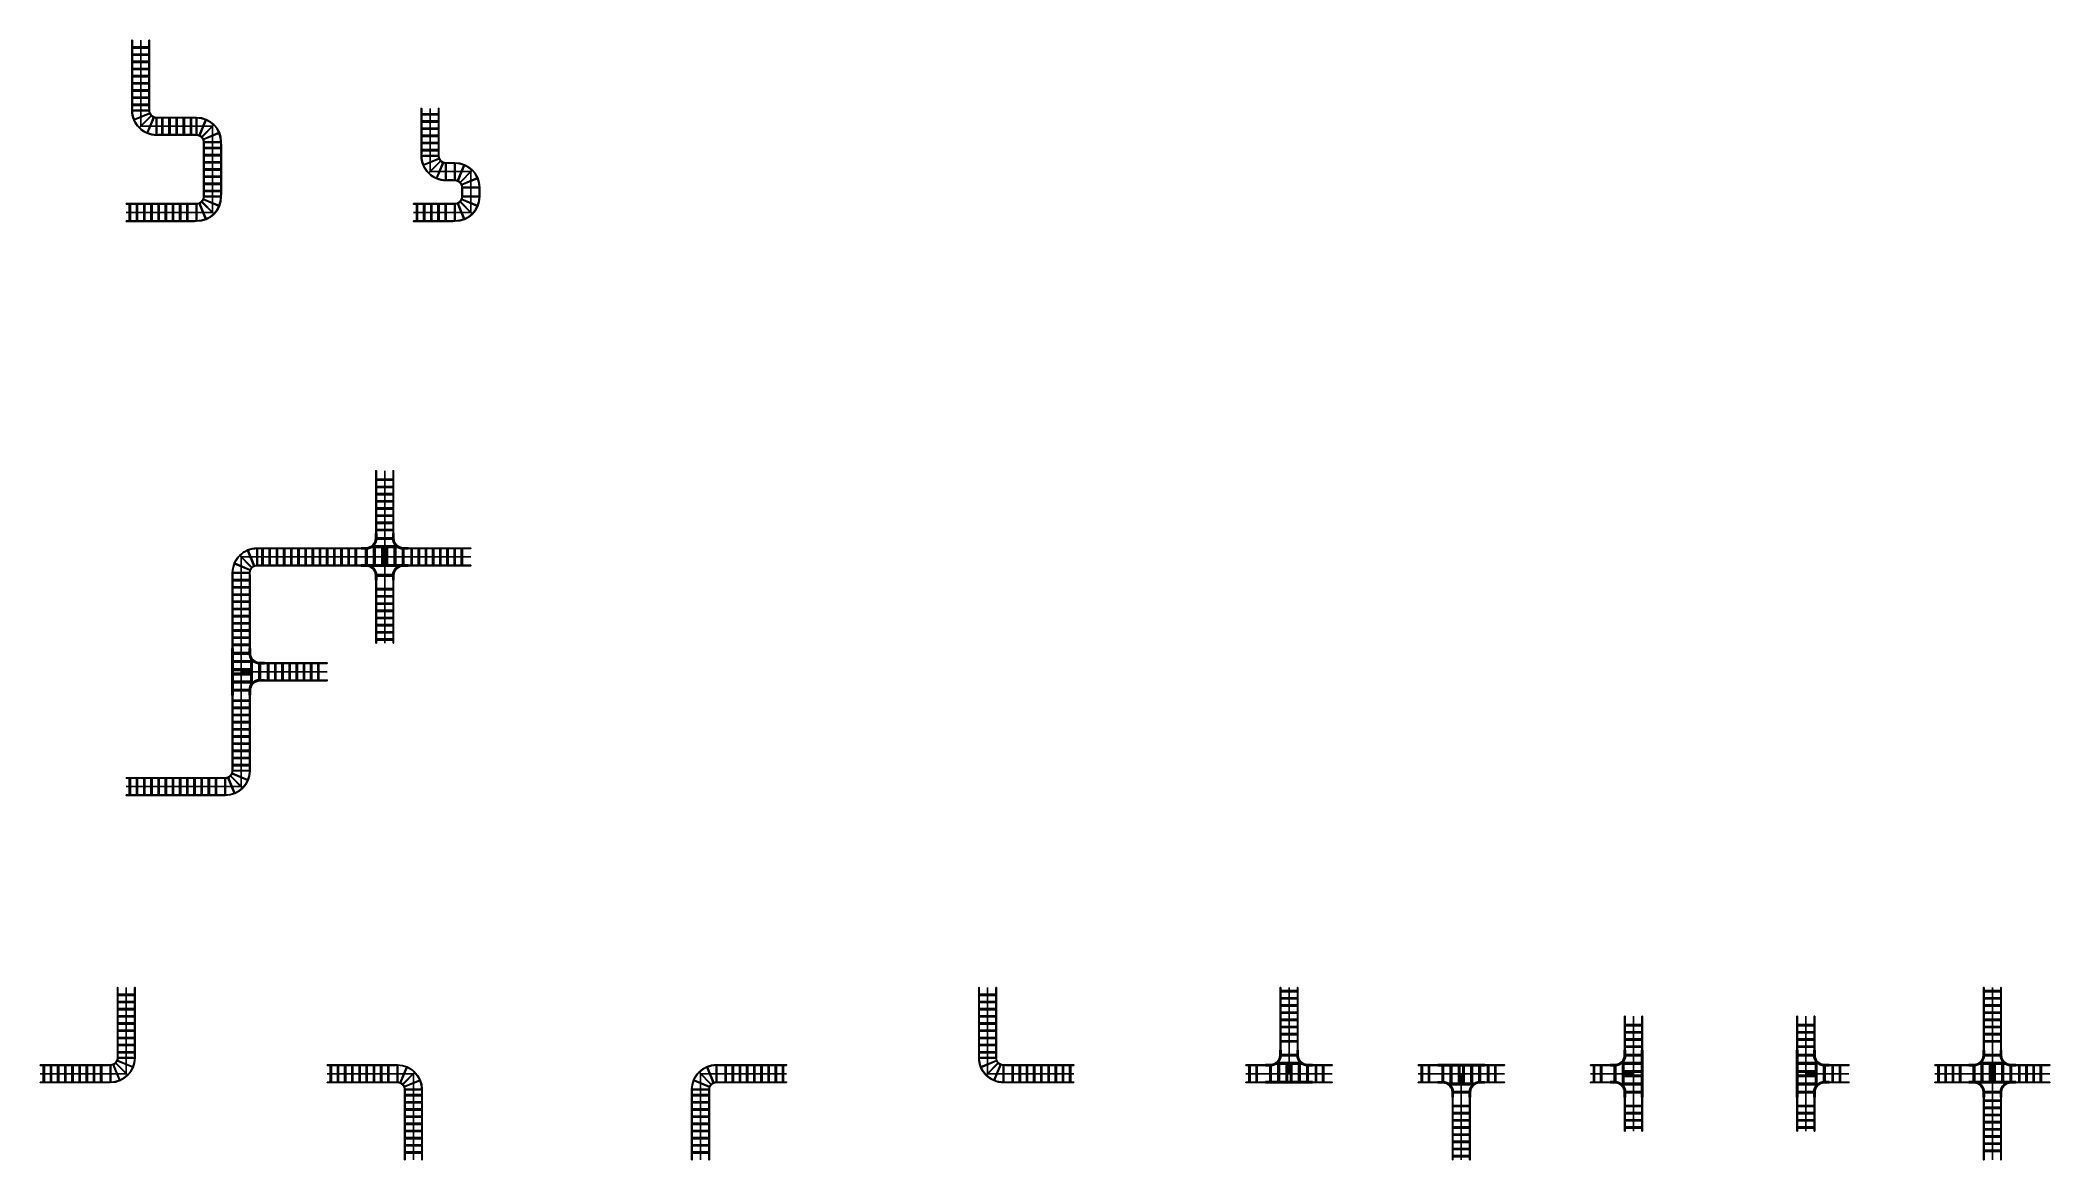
# Model space of a CAD drawing. Header units: millimetres. Extents: x -3000 to 67000, y -3000 to 36000.
import ezdxf

# ---------------------------------------------------------------- set-up
doc = ezdxf.new("R2010")
doc.units = ezdxf.units.MM
doc.layers.add('SCADA-TRAY', color=7, linetype='Continuous', true_color=0x0c642f)
doc.layers.add('SCADA-TRAY-PATH', color=4, linetype='Continuous')

# ---------------------------------------------------------------- blocks, each defined once
blk = doc.blocks.new('SCADA_V2$SCADA_TRAY_ELBOW_V2')
at = {"color": 118, "true_color": 0x0c642f}
for p, q in [((-755, 265), (-755, 248)), ((-755, 248), (-755, 265)), ((-755, 265), (-687, 265)), ((-687, 265), (-755, 265)), ((-687, 248), (-755, 248)), ((-698, -358), (-698, 248)), ((-698, -358), (-698, 248)), ((-676, 248), (-676, -358)), ((-676, -358), (-676, 248)), ((-360, -295), (-592, 265)), ((-360, -295), (-592, 265)), ((-572, 273), (-340, -287)), ((-340, -287), (-572, 273)), ((-73, -108), (-501, 320)), ((-73, -108), (-501, 320)), ((-486, 336), (-58, -93)), ((-58, -93), (-486, 336)), ((121, 175), (-439, 407)), ((121, 175), (-439, 407)), ((-431, 521), (-431, 589)), ((-414, 589), (-431, 589)), ((-431, 589), (-414, 589)), ((-431, 589), (-431, 521)), ((-431, 427), (129, 195)), ((129, 195), (-431, 427)), ((-414, 589), (-414, 521)), ((-414, 532), (192, 532)), ((192, 532), (-414, 532)), ((192, 510), (-414, 510)), ((192, 510), (-414, 510)), ((209, 589), (192, 589)), ((192, 589), (209, 589)), ((192, 589), (192, 521)), ((209, 521), (209, 589)), ((209, 589), (209, 521)), ((-755, -358), (-755, -375)), ((-755, -375), (-755, -358)), ((-687, -358), (-755, -358)), ((-687, -375), (-755, -375)), ((-687, -375), (-755, -375))]:
    blk.add_line(p, q, dxfattribs=at)
for radius in [896, 256, 896, 256, 273, 879]:
    blk.add_arc((-687, 521), radius, 270, 0, dxfattribs=at)
blk = doc.blocks.new('SCADA_V2$SCADA_TRAY_CROSS_V2')
at = {"color": 118, "linetype": 'ByBlock', "lineweight": -2, "true_color": 0x0c642f}
for p, q in [((-148, 496), (147, 496)), ((147, 524), (-147, 524)), ((-147, 524), (147, 524)), ((148, 496), (-147, 496)), ((-354, 23), (-354, 317)), ((-326, 23), (-326, 318)), ((-204, 23), (-204, 346)), ((-176, 23), (-176, 346)), ((-54, 23), (-54, 346)), ((-26, 23), (-26, 346)), ((26, 23), (26, 346)), ((54, 23), (54, 346)), ((176, 23), (176, 346)), ((204, 23), (204, 346)), ((326, 23), (326, 318)), ((354, 23), (354, 317)), ((-148, -156), (147, -156)), ((148, -156), (-147, -156)), ((147, -184), (-147, -184)), ((-147, -184), (147, -184))]:
    blk.add_line(p, q, dxfattribs=at)
at = {"color": 118, "true_color": 0x0c642f}
for p, q in [((-431, 23), (431, 23)), ((-431, 0), (-340, 0)), ((-249, 0), (249, 0)), ((340, 0), (431, 0))]:
    blk.add_line(p, q, dxfattribs=at)
at = {"color": 118, "linetype": 'ByBlock', "lineweight": -2, "true_color": 0x0c642f}
for points in [[(-431, 340), (-340, 340, 0.414214), (-170, 510), (-170, 601)], [(-431, 317), (-340, 317, 0.414214), (-147, 510), (-147, 601)], [(-147, 496, -0.007385), (-147, 510), (-147, 601)], [(147, 496, 0.007385), (147, 510), (147, 601)], [(431, 317), (340, 317, -0.414214), (147, 510), (147, 601)], [(431, 340), (340, 340, -0.414214), (170, 510), (170, 601)], [(-431, 23), (-340, 23, 0.007385), (-326, 23, 0.007385)], [(-431, 23), (-340, 23, -0.414214), (-147, -170), (-147, -261)], [(-431, 0), (-340, 0, -0.414214), (-170, -170), (-170, -261)], [(431, 23), (340, 23, 0.414214), (147, -170), (147, -261)], [(431, 0), (340, 0, 0.414214), (170, -170), (170, -261)], [(431, 23), (340, 23, -0.007385), (326, 23, -0.007385)], [(-147, -156, 0.007385), (-147, -170), (-147, -261)], [(147, -156, -0.007385), (147, -170), (147, -261)]]:
    blk.add_lwpolyline(points, format="xyb", dxfattribs=at)
at = {"color": 118, "true_color": 0x0c642f}
for points in [[(-203, 374), (203, 374)], [(240, 346), (-240, 346)]]:
    blk.add_lwpolyline(points, dxfattribs=at)
at = {"color": 118, "linetype": 'ByBlock', "lineweight": -2, "true_color": 0x0c642f}
for points in [[(-170, 601), (-147, 601)], [(-170, 510), (-170, 601)], [(-147, 601), (-170, 601)], [(147, 601), (170, 601)], [(170, 601), (147, 601)], [(170, 510), (170, 601)], [(-431, 340), (-431, 317)], [(-431, 0), (-431, 23)], [(-431, 0), (-340, 0)], [(431, 0), (340, 0)], [(431, 340), (431, 317)], [(431, 0), (431, 23)], [(-170, -170), (-170, -261)], [(-170, -261), (-147, -261)], [(-147, -261), (-170, -261)], [(147, -261), (170, -261)], [(170, -261), (147, -261)], [(170, -170), (170, -261)]]:
    blk.add_lwpolyline(points, dxfattribs=at)
blk = doc.blocks.new('SCADA_V2$SCADA_TRAY_TEE_V2')
at = {"color": 118, "linetype": 'ByBlock', "lineweight": -2, "true_color": 0x0c642f}
for p, q in [((-148, 496), (147, 496)), ((147, 524), (-147, 524)), ((-147, 524), (147, 524)), ((148, 496), (-147, 496)), ((-354, 23), (-354, 317)), ((-326, 23), (-326, 318)), ((-204, 23), (-204, 346)), ((-176, 23), (-176, 346)), ((-54, 23), (-54, 346)), ((-26, 23), (-26, 346)), ((26, 23), (26, 346)), ((54, 23), (54, 346)), ((176, 23), (176, 346)), ((204, 23), (204, 346)), ((326, 23), (326, 318)), ((354, 23), (354, 317))]:
    blk.add_line(p, q, dxfattribs=at)
at = {"color": 118, "true_color": 0x0c642f}
for p, q in [((-431, 23), (431, 23)), ((-431, 0), (431, 0))]:
    blk.add_line(p, q, dxfattribs=at)
at = {"color": 118, "linetype": 'ByBlock', "lineweight": -2, "true_color": 0x0c642f}
for points in [[(-431, 340), (-340, 340, 0.414214), (-170, 510), (-170, 601)], [(-431, 317), (-340, 317, 0.414214), (-147, 510), (-147, 601)], [(-147, 496, -0.007385), (-147, 510), (-147, 601)], [(147, 496, 0.007385), (147, 510), (147, 601)], [(431, 317), (340, 317, -0.414214), (147, 510), (147, 601)], [(431, 340), (340, 340, -0.414214), (170, 510), (170, 601)], [(-431, 23), (-340, 23, 0.007385), (-326, 23, 0.007385)], [(431, 23), (340, 23, -0.007385), (326, 23, -0.007385)]]:
    blk.add_lwpolyline(points, format="xyb", dxfattribs=at)
at = {"color": 118, "true_color": 0x0c642f}
for points in [[(-203, 374), (203, 374)], [(240, 346), (-240, 346)]]:
    blk.add_lwpolyline(points, dxfattribs=at)
at = {"color": 118, "linetype": 'ByBlock', "lineweight": -2, "true_color": 0x0c642f}
for points in [[(-170, 601), (-147, 601)], [(-170, 510), (-170, 601)], [(-147, 601), (-170, 601)], [(147, 601), (170, 601)], [(170, 601), (147, 601)], [(170, 510), (170, 601)], [(-431, 340), (-431, 317)], [(-431, 0), (-431, 23)], [(-431, 0), (-340, 0)], [(431, 0), (340, 0)], [(431, 340), (431, 317)], [(431, 0), (431, 23)]]:
    blk.add_lwpolyline(points, dxfattribs=at)

msp = doc.modelspace()

# ---------------------------------------------------------------- linework, layer by layer
at = {"layer": 'SCADA-TRAY'}
for points in [[(190, 33621), (190, 36000), (210, 36000), (210, 33621)], [(220, 35726), (220, 35766), (780, 35766), (780, 35726)], [(790, 33621), (790, 36000), (810, 36000), (810, 33621)], [(220, 35476), (220, 35516), (780, 35516), (780, 35476)], [(220, 35226), (220, 35266), (780, 35266), (780, 35226)], [(220, 34976), (220, 35016), (780, 35016), (780, 34976)], [(220, 34726), (220, 34766), (780, 34766), (780, 34726)], [(220, 34476), (220, 34516), (780, 34516), (780, 34476)], [(220, 34226), (220, 34266), (780, 34266), (780, 34226)], [(220, 33976), (220, 34016), (780, 34016), (780, 33976)], [(220, 33726), (220, 33766), (780, 33766), (780, 33726)], [(10269, 32042), (10269, 33621), (10289, 33621), (10289, 32042)], [(10869, 32042), (10869, 33621), (10889, 33621), (10889, 32042)], [(2379, 33290), (1121, 33290), (1121, 33310), (2379, 33310)], [(1274, 32720), (1234, 32720), (1234, 33280), (1274, 33280)], [(1524, 32720), (1484, 32720), (1484, 33280), (1524, 33280)], [(1774, 32720), (1734, 32720), (1734, 33280), (1774, 33280)], [(2024, 32720), (1984, 32720), (1984, 33280), (2024, 33280)], [(2274, 32720), (2234, 32720), (2234, 33280), (2274, 33280)], [(10299, 33397), (10299, 33437), (10859, 33437), (10859, 33397)], [(10299, 33147), (10299, 33187), (10859, 33187), (10859, 33147)], [(10299, 32897), (10299, 32937), (10859, 32937), (10859, 32897)], [(2379, 32690), (1121, 32690), (1121, 32710), (2379, 32710)], [(2690, 30621), (2690, 32379), (2710, 32379), (2710, 30621)], [(2720, 32226), (2720, 32266), (3280, 32266), (3280, 32226)], [(3290, 30621), (3290, 32379), (3310, 32379), (3310, 30621)], [(10299, 32647), (10299, 32687), (10859, 32687), (10859, 32647)], [(10299, 32397), (10299, 32437), (10859, 32437), (10859, 32397)], [(2720, 31976), (2720, 32016), (3280, 32016), (3280, 31976)], [(2720, 31726), (2720, 31766), (3280, 31766), (3280, 31726)], [(2720, 31476), (2720, 31516), (3280, 31516), (3280, 31476)], [(10299, 32147), (10299, 32187), (10859, 32187), (10859, 32147)], [(11379, 31711), (11200, 31711), (11200, 31731), (11379, 31731)], [(2720, 31226), (2720, 31266), (3280, 31266), (3280, 31226)], [(2720, 30976), (2720, 31016), (3280, 31016), (3280, 30976)], [(11379, 31111), (11200, 31111), (11200, 31131), (11379, 31131)], [(11690, 30621), (11690, 30800), (11710, 30800), (11710, 30621)], [(12290, 30621), (12290, 30800), (12310, 30800), (12310, 30621)], [(0, 30310), (2379, 30310), (2379, 30290), (0, 30290)], [(105, 30280), (145, 30280), (145, 29720), (105, 29720)], [(355, 30280), (395, 30280), (395, 29720), (355, 29720)], [(605, 30280), (645, 30280), (645, 29720), (605, 29720)], [(855, 30280), (895, 30280), (895, 29720), (855, 29720)], [(1105, 30280), (1145, 30280), (1145, 29720), (1105, 29720)], [(1355, 30280), (1395, 30280), (1395, 29720), (1355, 29720)], [(1605, 30280), (1645, 30280), (1645, 29720), (1605, 29720)], [(1855, 30280), (1895, 30280), (1895, 29720), (1855, 29720)], [(2105, 30280), (2145, 30280), (2145, 29720), (2105, 29720)], [(2720, 30726), (2720, 30766), (3280, 30766), (3280, 30726)], [(10000, 30310), (11379, 30310), (11379, 30290), (10000, 30290)], [(10105, 30280), (10145, 30280), (10145, 29720), (10105, 29720)], [(10355, 30280), (10395, 30280), (10395, 29720), (10355, 29720)], [(10605, 30280), (10645, 30280), (10645, 29720), (10605, 29720)], [(10855, 30280), (10895, 30280), (10895, 29720), (10855, 29720)], [(11105, 30280), (11145, 30280), (11145, 29720), (11105, 29720)], [(0, 29710), (2379, 29710), (2379, 29690), (0, 29690)], [(10000, 29710), (11379, 29710), (11379, 29690), (10000, 29690)], [(8690, 18814), (8690, 21000), (8710, 21000), (8710, 18814)], [(9290, 18814), (9290, 21000), (9310, 21000), (9310, 18814)], [(8720, 20669), (8720, 20709), (9280, 20709), (9280, 20669)], [(8720, 20419), (8720, 20459), (9280, 20459), (9280, 20419)], [(8720, 20169), (8720, 20209), (9280, 20209), (9280, 20169)], [(8720, 19919), (8720, 19959), (9280, 19959), (9280, 19919)], [(8720, 19669), (8720, 19709), (9280, 19709), (9280, 19669)], [(8720, 19419), (8720, 19459), (9280, 19459), (9280, 19419)], [(8720, 19169), (8720, 19209), (9280, 19209), (9280, 19169)], [(8720, 18919), (8720, 18959), (9280, 18959), (9280, 18919)], [(4621, 18310), (8186, 18310), (8186, 18290), (4621, 18290)], [(4726, 18280), (4766, 18280), (4766, 17720), (4726, 17720)], [(4976, 18280), (5016, 18280), (5016, 17720), (4976, 17720)], [(5226, 18280), (5266, 18280), (5266, 17720), (5226, 17720)], [(5476, 18280), (5516, 18280), (5516, 17720), (5476, 17720)], [(5726, 18280), (5766, 18280), (5766, 17720), (5726, 17720)], [(5976, 18280), (6016, 18280), (6016, 17720), (5976, 17720)], [(6226, 18280), (6266, 18280), (6266, 17720), (6226, 17720)], [(6476, 18280), (6516, 18280), (6516, 17720), (6476, 17720)], [(6726, 18280), (6766, 18280), (6766, 17720), (6726, 17720)], [(6976, 18280), (7016, 18280), (7016, 17720), (6976, 17720)], [(7226, 18280), (7266, 18280), (7266, 17720), (7226, 17720)], [(7476, 18280), (7516, 18280), (7516, 17720), (7476, 17720)], [(7726, 18280), (7766, 18280), (7766, 17720), (7726, 17720)], [(7976, 18280), (8016, 18280), (8016, 17720), (7976, 17720)], [(9814, 18310), (12000, 18310), (12000, 18290), (9814, 18290)], [(9919, 18280), (9959, 18280), (9959, 17720), (9919, 17720)], [(10169, 18280), (10209, 18280), (10209, 17720), (10169, 17720)], [(10419, 18280), (10459, 18280), (10459, 17720), (10419, 17720)], [(10669, 18280), (10709, 18280), (10709, 17720), (10669, 17720)], [(10919, 18280), (10959, 18280), (10959, 17720), (10919, 17720)], [(11169, 18280), (11209, 18280), (11209, 17720), (11169, 17720)], [(11419, 18280), (11459, 18280), (11459, 17720), (11419, 17720)], [(11669, 18280), (11709, 18280), (11709, 17720), (11669, 17720)], [(4621, 17710), (8186, 17710), (8186, 17690), (4621, 17690)], [(9814, 17710), (12000, 17710), (12000, 17690), (9814, 17690)], [(3690, 14814), (3690, 17379), (3710, 17379), (3710, 14814)], [(3720, 17169), (3720, 17209), (4280, 17209), (4280, 17169)], [(3720, 16919), (3720, 16959), (4280, 16959), (4280, 16919)], [(4290, 14814), (4290, 17379), (4310, 17379), (4310, 14814)], [(8690, 15000), (8690, 17186), (8710, 17186), (8710, 15000)], [(8720, 16855), (8720, 16895), (9280, 16895), (9280, 16855)], [(9290, 15000), (9290, 17186), (9310, 17186), (9310, 15000)], [(3720, 16669), (3720, 16709), (4280, 16709), (4280, 16669)], [(3720, 16419), (3720, 16459), (4280, 16459), (4280, 16419)], [(3720, 16169), (3720, 16209), (4280, 16209), (4280, 16169)], [(8720, 16605), (8720, 16645), (9280, 16645), (9280, 16605)], [(8720, 16355), (8720, 16395), (9280, 16395), (9280, 16355)], [(8720, 16105), (8720, 16145), (9280, 16145), (9280, 16105)], [(3720, 15919), (3720, 15959), (4280, 15959), (4280, 15919)], [(3720, 15669), (3720, 15709), (4280, 15709), (4280, 15669)], [(3720, 15419), (3720, 15459), (4280, 15459), (4280, 15419)], [(8720, 15855), (8720, 15895), (9280, 15895), (9280, 15855)], [(8720, 15605), (8720, 15645), (9280, 15645), (9280, 15605)], [(3720, 15169), (3720, 15209), (4280, 15209), (4280, 15169)], [(3720, 14919), (3720, 14959), (4280, 14959), (4280, 14919)], [(8720, 15355), (8720, 15395), (9280, 15395), (9280, 15355)], [(8720, 15105), (8720, 15145), (9280, 15145), (9280, 15105)], [(4814, 14310), (7000, 14310), (7000, 14290), (4814, 14290)], [(4919, 14280), (4959, 14280), (4959, 13720), (4919, 13720)], [(5169, 14280), (5209, 14280), (5209, 13720), (5169, 13720)], [(5419, 14280), (5459, 14280), (5459, 13720), (5419, 13720)], [(5669, 14280), (5709, 14280), (5709, 13720), (5669, 13720)], [(5919, 14280), (5959, 14280), (5959, 13720), (5919, 13720)], [(6169, 14280), (6209, 14280), (6209, 13720), (6169, 13720)], [(6419, 14280), (6459, 14280), (6459, 13720), (6419, 13720)], [(6669, 14280), (6709, 14280), (6709, 13720), (6669, 13720)], [(4814, 13710), (7000, 13710), (7000, 13690), (4814, 13690)], [(3690, 10621), (3690, 13186), (3710, 13186), (3710, 10621)], [(3720, 12976), (3720, 13016), (4280, 13016), (4280, 12976)], [(3720, 12726), (3720, 12766), (4280, 12766), (4280, 12726)], [(4290, 10621), (4290, 13186), (4310, 13186), (4310, 10621)], [(3720, 12476), (3720, 12516), (4280, 12516), (4280, 12476)], [(3720, 12226), (3720, 12266), (4280, 12266), (4280, 12226)], [(3720, 11976), (3720, 12016), (4280, 12016), (4280, 11976)], [(3720, 11726), (3720, 11766), (4280, 11766), (4280, 11726)], [(3720, 11476), (3720, 11516), (4280, 11516), (4280, 11476)], [(3720, 11226), (3720, 11266), (4280, 11266), (4280, 11226)], [(3720, 10976), (3720, 11016), (4280, 11016), (4280, 10976)], [(3720, 10726), (3720, 10766), (4280, 10766), (4280, 10726)], [(0, 10310), (3379, 10310), (3379, 10290), (0, 10290)], [(105, 10280), (145, 10280), (145, 9720), (105, 9720)], [(355, 10280), (395, 10280), (395, 9720), (355, 9720)], [(605, 10280), (645, 10280), (645, 9720), (605, 9720)], [(855, 10280), (895, 10280), (895, 9720), (855, 9720)], [(1105, 10280), (1145, 10280), (1145, 9720), (1105, 9720)], [(1355, 10280), (1395, 10280), (1395, 9720), (1355, 9720)], [(1605, 10280), (1645, 10280), (1645, 9720), (1605, 9720)], [(1855, 10280), (1895, 10280), (1895, 9720), (1855, 9720)], [(2105, 10280), (2145, 10280), (2145, 9720), (2105, 9720)], [(2355, 10280), (2395, 10280), (2395, 9720), (2355, 9720)], [(2605, 10280), (2645, 10280), (2645, 9720), (2605, 9720)], [(2855, 10280), (2895, 10280), (2895, 9720), (2855, 9720)], [(3105, 10280), (3145, 10280), (3145, 9720), (3105, 9720)], [(0, 9710), (3379, 9710), (3379, 9690), (0, 9690)], [(-310, 621), (-310, 3000), (-290, 3000), (-290, 621)], [(290, 621), (290, 3000), (310, 3000), (310, 621)], [(29690, 621), (29690, 3000), (29710, 3000), (29710, 621)], [(30290, 621), (30290, 3000), (30310, 3000), (30310, 621)], [(40210, 3000), (40210, 814), (40190, 814), (40190, 3000)], [(40780, 2895), (40780, 2855), (40220, 2855), (40220, 2895)], [(40810, 3000), (40810, 814), (40790, 814), (40790, 3000)], [(64710, 3000), (64710, 814), (64690, 814), (64690, 3000)], [(65280, 2895), (65280, 2855), (64720, 2855), (64720, 2895)], [(65310, 3000), (65310, 814), (65290, 814), (65290, 3000)], [(-280, 2726), (-280, 2766), (280, 2766), (280, 2726)], [(-280, 2476), (-280, 2516), (280, 2516), (280, 2476)], [(-280, 2226), (-280, 2266), (280, 2266), (280, 2226)], [(29720, 2726), (29720, 2766), (30280, 2766), (30280, 2726)], [(29720, 2476), (29720, 2516), (30280, 2516), (30280, 2476)], [(29720, 2226), (29720, 2266), (30280, 2266), (30280, 2226)], [(40780, 2645), (40780, 2605), (40220, 2605), (40220, 2645)], [(40780, 2395), (40780, 2355), (40220, 2355), (40220, 2395)], [(40780, 2145), (40780, 2105), (40220, 2105), (40220, 2145)], [(65280, 2645), (65280, 2605), (64720, 2605), (64720, 2645)], [(65280, 2395), (65280, 2355), (64720, 2355), (64720, 2395)], [(65280, 2145), (65280, 2105), (64720, 2105), (64720, 2145)], [(-280, 1976), (-280, 2016), (280, 2016), (280, 1976)], [(-280, 1726), (-280, 1766), (280, 1766), (280, 1726)], [(-280, 1476), (-280, 1516), (280, 1516), (280, 1476)], [(29720, 1976), (29720, 2016), (30280, 2016), (30280, 1976)], [(29720, 1726), (29720, 1766), (30280, 1766), (30280, 1726)], [(29720, 1476), (29720, 1516), (30280, 1516), (30280, 1476)], [(40780, 1895), (40780, 1855), (40220, 1855), (40220, 1895)], [(40780, 1645), (40780, 1605), (40220, 1605), (40220, 1645)], [(52190, 814), (52190, 2000), (52210, 2000), (52210, 814)], [(52220, 1669), (52220, 1709), (52780, 1709), (52780, 1669)], [(52220, 1419), (52220, 1459), (52780, 1459), (52780, 1419)], [(52790, 814), (52790, 2000), (52810, 2000), (52810, 814)], [(58190, 814), (58190, 2000), (58210, 2000), (58210, 814)], [(58220, 1669), (58220, 1709), (58780, 1709), (58780, 1669)], [(58220, 1419), (58220, 1459), (58780, 1459), (58780, 1419)], [(58790, 814), (58790, 2000), (58810, 2000), (58810, 814)], [(65280, 1895), (65280, 1855), (64720, 1855), (64720, 1895)], [(65280, 1645), (65280, 1605), (64720, 1605), (64720, 1645)], [(-280, 1226), (-280, 1266), (280, 1266), (280, 1226)], [(-280, 976), (-280, 1016), (280, 1016), (280, 976)], [(-280, 726), (-280, 766), (280, 766), (280, 726)], [(29720, 1226), (29720, 1266), (30280, 1266), (30280, 1226)], [(29720, 976), (29720, 1016), (30280, 1016), (30280, 976)], [(29720, 726), (29720, 766), (30280, 766), (30280, 726)], [(40780, 1395), (40780, 1355), (40220, 1355), (40220, 1395)], [(40780, 1145), (40780, 1105), (40220, 1105), (40220, 1145)], [(52220, 1169), (52220, 1209), (52780, 1209), (52780, 1169)], [(52220, 919), (52220, 959), (52780, 959), (52780, 919)], [(58220, 1169), (58220, 1209), (58780, 1209), (58780, 1169)], [(58220, 919), (58220, 959), (58780, 959), (58780, 919)], [(65280, 1395), (65280, 1355), (64720, 1355), (64720, 1395)], [(65280, 1145), (65280, 1105), (64720, 1105), (64720, 1145)], [(-3000, 310), (-621, 310), (-621, 290), (-3000, 290)], [(-2895, 280), (-2855, 280), (-2855, -280), (-2895, -280)], [(-2645, 280), (-2605, 280), (-2605, -280), (-2645, -280)], [(-2395, 280), (-2355, 280), (-2355, -280), (-2395, -280)], [(-2145, 280), (-2105, 280), (-2105, -280), (-2145, -280)], [(-1895, 280), (-1855, 280), (-1855, -280), (-1895, -280)], [(-1645, 280), (-1605, 280), (-1605, -280), (-1645, -280)], [(-1395, 280), (-1355, 280), (-1355, -280), (-1395, -280)], [(-1145, 280), (-1105, 280), (-1105, -280), (-1145, -280)], [(-895, 280), (-855, 280), (-855, -280), (-895, -280)], [(7000, 310), (9379, 310), (9379, 290), (7000, 290)], [(7105, 280), (7145, 280), (7145, -280), (7105, -280)], [(7355, 280), (7395, 280), (7395, -280), (7355, -280)], [(7605, 280), (7645, 280), (7645, -280), (7605, -280)], [(7855, 280), (7895, 280), (7895, -280), (7855, -280)], [(8105, 280), (8145, 280), (8145, -280), (8105, -280)], [(8355, 280), (8395, 280), (8395, -280), (8355, -280)], [(8605, 280), (8645, 280), (8645, -280), (8605, -280)], [(8855, 280), (8895, 280), (8895, -280), (8855, -280)], [(9105, 280), (9145, 280), (9145, -280), (9105, -280)], [(23000, 290), (20621, 290), (20621, 310), (23000, 310)], [(20895, -280), (20855, -280), (20855, 280), (20895, 280)], [(21145, -280), (21105, -280), (21105, 280), (21145, 280)], [(21395, -280), (21355, -280), (21355, 280), (21395, 280)], [(21645, -280), (21605, -280), (21605, 280), (21645, 280)], [(21895, -280), (21855, -280), (21855, 280), (21895, 280)], [(22145, -280), (22105, -280), (22105, 280), (22145, 280)], [(22395, -280), (22355, -280), (22355, 280), (22395, 280)], [(22645, -280), (22605, -280), (22605, 280), (22645, 280)], [(22895, -280), (22855, -280), (22855, 280), (22895, 280)], [(33000, 290), (30621, 290), (30621, 310), (33000, 310)], [(30895, -280), (30855, -280), (30855, 280), (30895, 280)], [(31145, -280), (31105, -280), (31105, 280), (31145, 280)], [(31395, -280), (31355, -280), (31355, 280), (31395, 280)], [(31645, -280), (31605, -280), (31605, 280), (31645, 280)], [(31895, -280), (31855, -280), (31855, 280), (31895, 280)], [(32145, -280), (32105, -280), (32105, 280), (32145, 280)], [(32395, -280), (32355, -280), (32355, 280), (32395, 280)], [(32645, -280), (32605, -280), (32605, 280), (32645, 280)], [(32895, -280), (32855, -280), (32855, 280), (32895, 280)], [(39000, 310), (39686, 310), (39686, 290), (39000, 290)], [(39105, 280), (39145, 280), (39145, -280), (39105, -280)], [(39355, 280), (39395, 280), (39395, -280), (39355, -280)], [(41314, 310), (42000, 310), (42000, 290), (41314, 290)], [(41419, 280), (41459, 280), (41459, -280), (41419, -280)], [(41669, 280), (41709, 280), (41709, -280), (41669, -280)], [(45000, 310), (45686, 310), (45686, 290), (45000, 290)], [(45105, 280), (45145, 280), (45145, -280), (45105, -280)], [(45355, 280), (45395, 280), (45395, -280), (45355, -280)], [(47314, 310), (48000, 310), (48000, 290), (47314, 290)], [(47419, 280), (47459, 280), (47459, -280), (47419, -280)], [(47669, 280), (47709, 280), (47709, -280), (47669, -280)], [(51000, 310), (51686, 310), (51686, 290), (51000, 290)], [(51105, 280), (51145, 280), (51145, -280), (51105, -280)], [(51355, 280), (51395, 280), (51395, -280), (51355, -280)], [(59314, 310), (60000, 310), (60000, 290), (59314, 290)], [(59419, 280), (59459, 280), (59459, -280), (59419, -280)], [(59669, 280), (59709, 280), (59709, -280), (59669, -280)], [(63000, 310), (64186, 310), (64186, 290), (63000, 290)], [(63105, 280), (63145, 280), (63145, -280), (63105, -280)], [(63355, 280), (63395, 280), (63395, -280), (63355, -280)], [(63605, 280), (63645, 280), (63645, -280), (63605, -280)], [(63855, 280), (63895, 280), (63895, -280), (63855, -280)], [(65814, 310), (67000, 310), (67000, 290), (65814, 290)], [(65919, 280), (65959, 280), (65959, -280), (65919, -280)], [(66169, 280), (66209, 280), (66209, -280), (66169, -280)], [(66419, 280), (66459, 280), (66459, -280), (66419, -280)], [(66669, 280), (66709, 280), (66709, -280), (66669, -280)], [(-3000, -290), (-621, -290), (-621, -310), (-3000, -310)], [(7000, -290), (9379, -290), (9379, -310), (7000, -310)], [(9710, -621), (9710, -3000), (9690, -3000), (9690, -621)], [(10310, -621), (10310, -3000), (10290, -3000), (10290, -621)], [(19710, -621), (19710, -3000), (19690, -3000), (19690, -621)], [(20310, -621), (20310, -3000), (20290, -3000), (20290, -621)], [(23000, -310), (20621, -310), (20621, -290), (23000, -290)], [(33000, -310), (30621, -310), (30621, -290), (33000, -290)], [(39000, -290), (39686, -290), (39686, -310), (39000, -310)], [(41314, -290), (42000, -290), (42000, -310), (41314, -310)], [(45000, -290), (45686, -290), (45686, -310), (45000, -310)], [(47314, -290), (48000, -290), (48000, -310), (47314, -310)], [(51000, -290), (51686, -290), (51686, -310), (51000, -310)], [(59314, -290), (60000, -290), (60000, -310), (59314, -310)], [(63000, -290), (64186, -290), (64186, -310), (63000, -310)], [(65814, -290), (67000, -290), (67000, -310), (65814, -310)], [(10280, -726), (10280, -766), (9720, -766), (9720, -726)], [(10280, -976), (10280, -1016), (9720, -1016), (9720, -976)], [(10280, -1226), (10280, -1266), (9720, -1266), (9720, -1226)], [(20280, -726), (20280, -766), (19720, -766), (19720, -726)], [(20280, -976), (20280, -1016), (19720, -1016), (19720, -976)], [(20280, -1226), (20280, -1266), (19720, -1266), (19720, -1226)], [(46190, -3000), (46190, -814), (46210, -814), (46210, -3000)], [(46220, -1145), (46220, -1105), (46780, -1105), (46780, -1145)], [(46220, -1395), (46220, -1355), (46780, -1355), (46780, -1395)], [(46790, -3000), (46790, -814), (46810, -814), (46810, -3000)], [(52190, -2000), (52190, -814), (52210, -814), (52210, -2000)], [(52220, -1145), (52220, -1105), (52780, -1105), (52780, -1145)], [(52220, -1395), (52220, -1355), (52780, -1355), (52780, -1395)], [(52790, -2000), (52790, -814), (52810, -814), (52810, -2000)], [(58190, -2000), (58190, -814), (58210, -814), (58210, -2000)], [(58220, -1145), (58220, -1105), (58780, -1105), (58780, -1145)], [(58220, -1395), (58220, -1355), (58780, -1355), (58780, -1395)], [(58790, -2000), (58790, -814), (58810, -814), (58810, -2000)], [(64710, -814), (64710, -3000), (64690, -3000), (64690, -814)], [(65280, -919), (65280, -959), (64720, -959), (64720, -919)], [(65280, -1169), (65280, -1209), (64720, -1209), (64720, -1169)], [(65310, -814), (65310, -3000), (65290, -3000), (65290, -814)], [(10280, -1476), (10280, -1516), (9720, -1516), (9720, -1476)], [(10280, -1726), (10280, -1766), (9720, -1766), (9720, -1726)], [(10280, -1976), (10280, -2016), (9720, -2016), (9720, -1976)], [(20280, -1476), (20280, -1516), (19720, -1516), (19720, -1476)], [(20280, -1726), (20280, -1766), (19720, -1766), (19720, -1726)], [(20280, -1976), (20280, -2016), (19720, -2016), (19720, -1976)], [(46220, -1645), (46220, -1605), (46780, -1605), (46780, -1645)], [(46220, -1895), (46220, -1855), (46780, -1855), (46780, -1895)], [(52220, -1645), (52220, -1605), (52780, -1605), (52780, -1645)], [(52220, -1895), (52220, -1855), (52780, -1855), (52780, -1895)], [(58220, -1645), (58220, -1605), (58780, -1605), (58780, -1645)], [(58220, -1895), (58220, -1855), (58780, -1855), (58780, -1895)], [(65280, -1419), (65280, -1459), (64720, -1459), (64720, -1419)], [(65280, -1669), (65280, -1709), (64720, -1709), (64720, -1669)], [(65280, -1919), (65280, -1959), (64720, -1959), (64720, -1919)], [(10280, -2226), (10280, -2266), (9720, -2266), (9720, -2226)], [(10280, -2476), (10280, -2516), (9720, -2516), (9720, -2476)], [(10280, -2726), (10280, -2766), (9720, -2766), (9720, -2726)], [(20280, -2226), (20280, -2266), (19720, -2266), (19720, -2226)], [(20280, -2476), (20280, -2516), (19720, -2516), (19720, -2476)], [(20280, -2726), (20280, -2766), (19720, -2766), (19720, -2726)], [(46220, -2145), (46220, -2105), (46780, -2105), (46780, -2145)], [(46220, -2395), (46220, -2355), (46780, -2355), (46780, -2395)], [(46220, -2645), (46220, -2605), (46780, -2605), (46780, -2645)], [(65280, -2169), (65280, -2209), (64720, -2209), (64720, -2169)], [(65280, -2419), (65280, -2459), (64720, -2459), (64720, -2419)], [(65280, -2669), (65280, -2709), (64720, -2709), (64720, -2669)], [(46220, -2895), (46220, -2855), (46780, -2855), (46780, -2895)]]:
    msp.add_lwpolyline(points, close=True, dxfattribs=at)
at = {"layer": 'SCADA-TRAY-PATH'}
for points in [[(0, 30000), (3000, 30000), (3000, 33000), (500, 33000), (500, 36000)], [(10000, 30000), (12000, 30000), (12000, 31421), (10579, 31421), (10579, 33621)], [(9000, 15000), (9000, 21000)], [(0, 10000), (4000, 10000), (4000, 18000), (12000, 18000)], [(4000, 14000), (7000, 14000)], [(-3000, 0), (0, 0), (0, 3000)], [(33000, 0), (30000, 0), (30000, 3000)], [(40500, 3000), (40500, 0)], [(65000, 3000), (65000, -3000)], [(52500, -2000), (52500, 2000)], [(58500, -2000), (58500, 2000)], [(7000, 0), (10000, 0), (10000, -3000)], [(23000, 0), (20000, 0), (20000, -3000)], [(39000, 0), (42000, 0)], [(45000, 0), (48000, 0)], [(46500, -3000), (46500, 0)], [(51000, 0), (52500, 0)], [(58500, 0), (60000, 0)], [(63000, 0), (67000, 0)]]:
    msp.add_lwpolyline(points, dxfattribs=at)

# ---------------------------------------------------------------- block references
at = {"layer": 'SCADA-TRAY'}
for name, p, xscale, yscale, zscale, rotation in [('SCADA_V2$SCADA_TRAY_ELBOW_V2', (553, 32893), 0.9631849830471416, 0.9631849830471416, 0.9631849830471416, 270), ('SCADA_V2$SCADA_TRAY_ELBOW_V2', (2947, 33107), 0.9631849830471416, 0.9631849830471416, 0.9631849830471416, 90), ('SCADA_V2$SCADA_TRAY_ELBOW_V2', (10632, 31314), 0.9631849830471416, 0.9631849830471416, 0.9631849830471416, 270), ('SCADA_V2$SCADA_TRAY_ELBOW_V2', (11947, 31528), 0.9631849830471416, 0.9631849830471416, 0.9631849830471416, 90), ('SCADA_V2$SCADA_TRAY_ELBOW_V2', (3893, 17947), 0.9631849830471416, 0.9631849830471416, 0.9631849830471416, 180), ('SCADA_V2$SCADA_TRAY_TEE_V2', (3679, 14000), 1.890756501129885, 1.890756501129885, 1.890756501129885, 270), ('SCADA_V2$SCADA_TRAY_TEE_V2', (52821, 0), 1.890756501129885, 1.890756501129885, 1.890756501129885, 90), ('SCADA_V2$SCADA_TRAY_TEE_V2', (58179, 0), 1.890756501129885, 1.890756501129885, 1.890756501129885, 270), ('SCADA_V2$SCADA_TRAY_ELBOW_V2', (9947, 107), 0.9631849830471416, 0.9631849830471416, 0.9631849830471416, 90), ('SCADA_V2$SCADA_TRAY_ELBOW_V2', (19893, -53), 0.9631849830471416, 0.9631849830471416, 0.9631849830471416, 180), ('SCADA_V2$SCADA_TRAY_ELBOW_V2', (30053, -107), 0.9631849830471416, 0.9631849830471416, 0.9631849830471416, 270), ('SCADA_V2$SCADA_TRAY_TEE_V2', (46500, 321), 1.890756501129885, 1.890756501129885, 1.890756501129885, 180)]:
    msp.add_blockref(name, p, dxfattribs=dict(at, xscale=xscale, yscale=yscale, zscale=zscale, rotation=rotation))
for name, p, xscale, yscale, zscale in [('SCADA_V2$SCADA_TRAY_ELBOW_V2', (3107, 30053), 0.9631849830471416, 0.9631849830471416, 0.9631849830471416), ('SCADA_V2$SCADA_TRAY_ELBOW_V2', (12107, 30053), 0.9631849830471416, 0.9631849830471416, 0.9631849830471416), ('SCADA_V2$SCADA_TRAY_CROSS_V2', (9000, 17679), 1.890756302719617, 1.890756302719617, 1.890756302719617), ('SCADA_V2$SCADA_TRAY_ELBOW_V2', (4107, 10053), 0.9631849830471416, 0.9631849830471416, 0.9631849830471416), ('SCADA_V2$SCADA_TRAY_TEE_V2', (40500, -321), 1.890756501129885, 1.890756501129885, 1.890756501129885), ('SCADA_V2$SCADA_TRAY_CROSS_V2', (65000, -321), 1.890756302719617, 1.890756302719617, 1.890756302719617), ('SCADA_V2$SCADA_TRAY_ELBOW_V2', (107, 53), 0.9631849830471416, 0.9631849830471416, 0.9631849830471416)]:
    msp.add_blockref(name, p, dxfattribs=dict(at, xscale=xscale, yscale=yscale, zscale=zscale))

doc.saveas('drawing.dxf')
